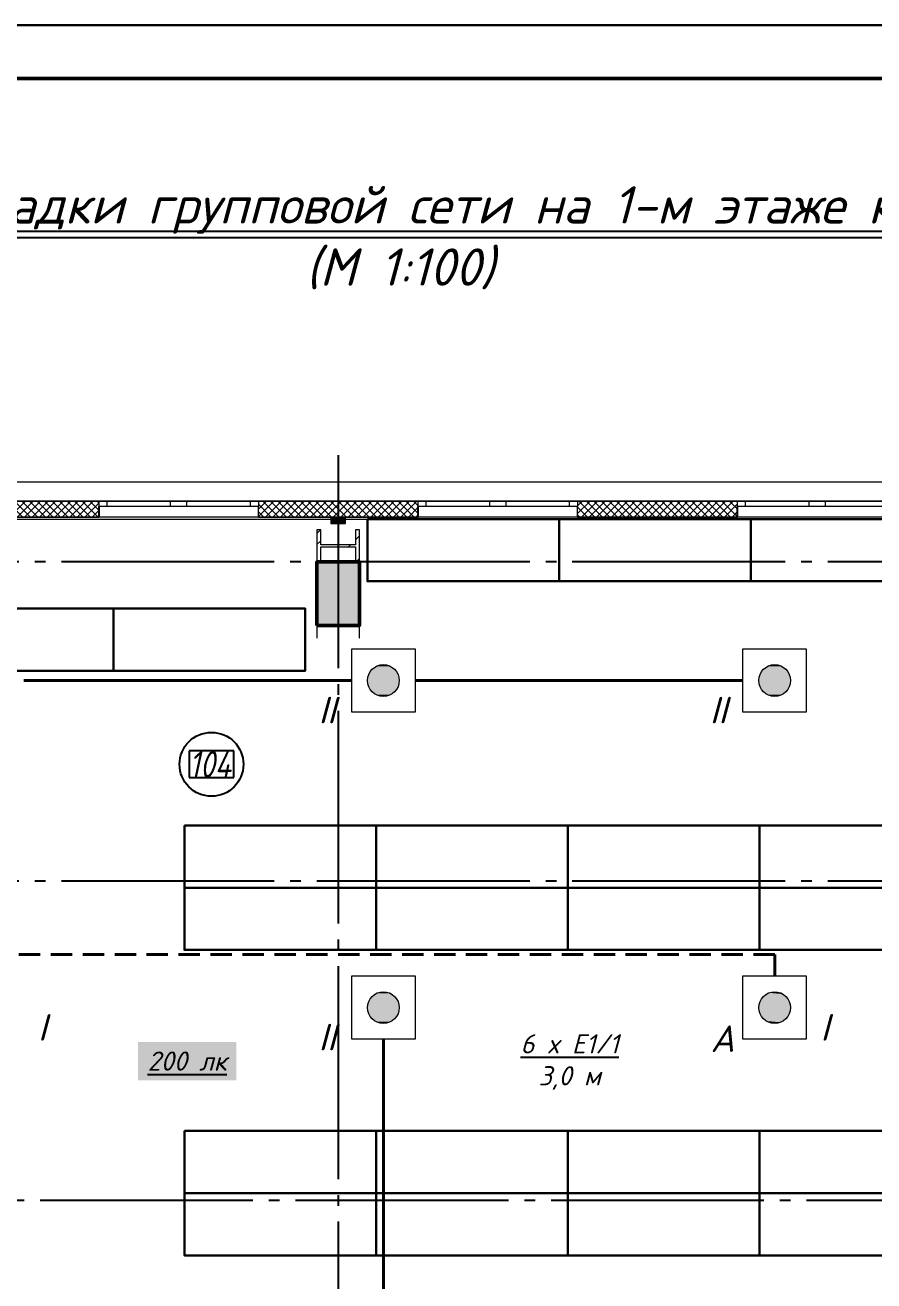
# Model space of a CAD drawing. Header units: millimetres. Extents: x 0 to 1293, y 0 to 420.
# Drawn here: x 308.8 to 388.5, y 302 to 420 of the extents above; entities that cross this region are included whole.
import ezdxf

# ---------------------------------------------------------------- set-up
doc = ezdxf.new("R2010")
doc.units = ezdxf.units.MM
doc.linetypes.add('JIS_02_2.0', pattern=[3, 2, -1])
doc.linetypes.add('ГОСТ 2.303 5', pattern=[24, 20, -1.5, 1, -1.5])
for name, color, linetype in [('@000', 7, 'Continuous'), ('Viewport2ForCustomObjects_0', 7, 'Continuous'), ('Номер помещения', 7, 'Continuous'), ('Рамка', 7, 'Continuous'), ('СПКБ-0000-000-АР#001$0$Колонны новые', 7, 'Continuous'), ('СПКБ-0000-000-АР#001$0$Колонны существующие', 7, 'Continuous'), ('СПКБ-0000-000-АР#001$0$оборудование ТХ', 253, 'Continuous'), ('СПКБ-0000-000-АР#001$0$Окна ArchiCAD', 7, 'Continuous'), ('СПКБ-0000-000-АР#001$0$Перекрытие новые', 7, 'Continuous'), ('СПКБ-0000-000-АР#001$0$Стены', 7, 'Continuous'), ('СПКБ-0000-000-АР#001$0$Фахверк', 7, 'Continuous'), ('Строительные оси', 7, 'Continuous'), ('ЭО_АВАРИЙНОЕ ОСВЕЩЕНИЕ', 7, 'Continuous'), ('ЭО_РАБОЧЕЕ ОСВЕЩЕНИЕ', 7, 'Continuous'), ('ЭС', 7, 'Continuous')]:
    doc.layers.add(name, color=color, linetype=linetype)
for name, color, linetype, lineweight, true_color in [('СПКБ-0000-000-АР#001$0$Колонны новые_Ном._пера__108', 7, 'Continuous', 13, 0xfd8379), ('СПКБ-0000-000-АР#001$0$Колонны существующие_Ном._пера__102', 7, 'Continuous', 13, 0xcccccc), ('СПКБ-0000-000-АР#001$0$Окна ArchiCAD_Ном._пера__68', 7, 'Continuous', 20, 0xfd4435), ('СПКБ-0000-000-АР#001$0$Стены_Ном._пера__68', 7, 'Continuous', 20, 0xfd4435), ('СПКБ-0000-000-АР#001$0$Фахверк_Ном._пера__102', 7, 'Continuous', 13, 0xcccccc)]:
    doc.layers.add(name, color=color, linetype=linetype, lineweight=lineweight, true_color=true_color)
for name, color, linetype, lineweight in [('СПКБ-0000-000-АР#001$0$Колонны новые_Ном._пера__20', 1, 'Continuous', 20), ('СПКБ-0000-000-АР#001$0$Колонны существующие_Ном._пера__141', 7, 'Continuous', 50), ('СПКБ-0000-000-АР#001$0$Линии_Ном._пера__20', 1, 'Continuous', 20), ('СПКБ-0000-000-АР#001$0$Окна ArchiCAD_Ном._пера__6', 5, 'Continuous', 9), ('СПКБ-0000-000-АР#001$0$Перекрытие новые_Ном._пера__2', 8, 'Continuous', 15), ('СПКБ-0000-000-АР#001$0$Фахверк_Ном._пера__1', 7, 'Continuous', 13)]:
    doc.layers.add(name, color=color, linetype=linetype, lineweight=lineweight)
doc.styles.add('1.8', font='isocpeui.ttf', dxfattribs={"height": 1.8})
doc.styles.add('2.5', font='isocpeui.ttf')
doc.styles.add('3.5', font='isocpeui.ttf', dxfattribs={"height": 3.5})
doc.styles.add('CustomTextStyle20', font='isocpeui.ttf', dxfattribs={"width": 0.811416, "height": 2.5})
pattern_1 = [(45, (0, 0), (-35.35534, 35.35534), []), (135, (0, 0), (35.35534, 35.35534), [])]
pattern_2 = [(45, (0, 0), (-159.099, 159.099), []), (45, (-53.03, 53.03), (-159.099, 159.099), [])]

# ---------------------------------------------------------------- blocks, each defined once
blk = doc.blocks.new('СПКБ-0000-000-АР#001$0$Перекрытие_14', base_point=(-24407, 25286))
at = {"layer": 'СПКБ-0000-000-АР#001$0$Перекрытие новые_Ном._пера__2', "color": 8, "linetype": 'Continuous', "lineweight": 15, "flags": 128}
blk.add_lwpolyline([(-24407, 25286), (17887, 25286), (17887, 19191), (18208, 19192), (18218, 15056), (18468, 15056), (18468, 13656), (18218, 13656), (18248, 3580), (17893, 3579), (17893, -2534), (-24407, -2530)], close=True, dxfattribs=at)
blk = doc.blocks.new('СПКБ-0000-000-АР#001$0$Двустворчатое Окно 19')
at = {"layer": 'СПКБ-0000-000-АР#001$0$Окна ArchiCAD_Ном._пера__6', "color": 5, "linetype": 'Continuous', "lineweight": 9}
for p, q in [((-750, 0), (-675, 0)), ((-747, 100), (747, 100)), ((-675, 0), (-675, -50)), ((-675, 0), (-75, 0)), ((-75, -50), (-75, 0)), ((-75, 0), (0, 0)), ((0, 0), (75, 0)), ((75, 0), (75, -50)), ((75, 0), (675, 0)), ((675, -50), (675, 0)), ((675, 0), (750, 0)), ((-750, -50), (750, -50)), ((-675, -50), (-750, -50)), ((-75, -50), (-675, -50)), ((0, -50), (-75, -50)), ((75, -50), (0, -50)), ((675, -50), (75, -50)), ((750, -50), (675, -50))]:
    blk.add_line(p, q, dxfattribs=at)
at = {"layer": 'СПКБ-0000-000-АР#001$0$Окна ArchiCAD_Ном._пера__68', "color": 20, "linetype": 'Continuous', "lineweight": 20, "true_color": 0xfd4435}
for p, q in [((-750, -47), (-750, 0)), ((750, -47), (750, 0)), ((-750, -50), (-750, -47)), ((750, -50), (750, -47))]:
    blk.add_line(p, q, dxfattribs=at)
blk = doc.blocks.new('СПКБ-0000-000-АР#001$0$Стена_1', base_point=(17893, 25306))
at = {"layer": 'СПКБ-0000-000-АР#001$0$Стены_Ном._пера__68', "linetype": 'Continuous', "lineweight": 20, "true_color": 0xfd4435}
for points in [[(-2206, 25456), (-3707, 25456), (-3707, 25453), (-2206, 25453)], [(-2203, 25306), (-2203, 25406), (-2206, 25406), (-2206, 25309), (-2206, 25306)], [(-706, 25306), (-706, 25309), (-706, 25406), (-709, 25406), (-709, 25306)], [(793, 25456), (-706, 25456), (-706, 25453), (793, 25453)], [(796, 25306), (796, 25406), (793, 25406), (793, 25309), (793, 25306)], [(2293, 25306), (2293, 25309), (2293, 25406), (2290, 25406), (2290, 25306)], [(3793, 25456), (2293, 25456), (2293, 25453), (3793, 25453)], [(3796, 25306), (3796, 25406), (3793, 25406), (3793, 25309), (3793, 25306)], [(-3707, 25306), (-2206, 25306), (-2206, 25309), (-3707, 25309)], [(-706, 25306), (793, 25306), (793, 25309), (-706, 25309)], [(2293, 25306), (3793, 25306), (3793, 25309), (2293, 25309)]]:
    blk.add_hatch(color=20, dxfattribs=at).paths.add_polyline_path(points)
h = blk.add_hatch(dxfattribs=at)
h.set_pattern_fill('СЕТКА_5X5_ДИАГОНАЛЬНАЯ', color=20, style=0, pattern_type=2)
h.set_pattern_definition(pattern_1)
h.paths.add_polyline_path([(-3707, 25406), (-3707, 25309), (-2206, 25309), (-2206, 25406), (-2206, 25453), (-3707, 25453)])
h = blk.add_hatch(dxfattribs=at)
h.set_pattern_fill('СЕТКА_5X5_ДИАГОНАЛЬНАЯ', color=20, style=0, pattern_type=2)
h.set_pattern_definition(pattern_1)
h.paths.add_polyline_path([(793, 25453), (-706, 25453), (-706, 25406), (-706, 25309), (793, 25309), (793, 25406)])
h = blk.add_hatch(dxfattribs=at)
h.set_pattern_fill('СЕТКА_5X5_ДИАГОНАЛЬНАЯ', color=20, style=0, pattern_type=2)
h.set_pattern_definition(pattern_1)
h.paths.add_polyline_path([(3793, 25453), (2293, 25453), (2293, 25406), (2293, 25309), (3793, 25309), (3793, 25406)])
at = {"layer": 'СПКБ-0000-000-АР#001$0$Стены_Ном._пера__68', "color": 20, "linetype": 'Continuous', "lineweight": 20, "true_color": 0xfd4435}
for p, q in [((-2206, 25453), (-3707, 25453)), ((-2206, 25456), (-2206, 25453)), ((-2206, 25453), (-2206, 25406)), ((-2206, 25406), (-2203, 25406)), ((-2206, 25309), (-2206, 25406)), ((-2203, 25406), (-2203, 25306)), ((-709, 25406), (-709, 25306)), ((-706, 25406), (-709, 25406)), ((-706, 25456), (-706, 25453)), ((793, 25453), (-706, 25453)), ((-706, 25453), (-706, 25406)), ((-706, 25309), (-706, 25406)), ((793, 25456), (793, 25453)), ((793, 25453), (793, 25406)), ((793, 25406), (796, 25406)), ((793, 25309), (793, 25406)), ((796, 25406), (796, 25306)), ((2290, 25406), (2290, 25306)), ((2293, 25406), (2290, 25406)), ((2293, 25456), (2293, 25453)), ((3793, 25453), (2293, 25453)), ((2293, 25453), (2293, 25406)), ((2293, 25309), (2293, 25406)), ((3793, 25456), (3793, 25453)), ((3793, 25453), (3793, 25406)), ((3793, 25406), (3796, 25406)), ((3793, 25309), (3793, 25406)), ((3796, 25406), (3796, 25306)), ((-3707, 25309), (-2206, 25309)), ((-2206, 25306), (-2203, 25306)), ((-706, 25306), (-709, 25306)), ((-706, 25309), (793, 25309)), ((793, 25306), (796, 25306)), ((2293, 25306), (2290, 25306)), ((2293, 25309), (3793, 25309)), ((3793, 25306), (3796, 25306))]:
    blk.add_line(p, q, dxfattribs=at)
at = {"layer": 'СПКБ-0000-000-АР#001$0$Стены_Ном._пера__68', "color": 20, "linetype": 'Continuous', "lineweight": 20, "true_color": 0xfd4435, "flags": 128}
for points in [[(-2206, 25456), (-3707, 25456)], [(793, 25456), (-706, 25456)], [(3793, 25456), (2293, 25456)], [(-3707, 25306), (-2206, 25306)], [(-706, 25306), (793, 25306)], [(2293, 25306), (3793, 25306)]]:
    blk.add_lwpolyline(points, dxfattribs=at)
at = {"layer": 'СПКБ-0000-000-АР#001$0$Окна ArchiCAD', "color": 5, "linetype": 'Continuous', "lineweight": 9, "zscale": 1000, "rotation": 180}
for p in [(-1456, 25406), (1543, 25406), (4543, 25406)]:
    blk.add_blockref('СПКБ-0000-000-АР#001$0$Двустворчатое Окно 19', p, dxfattribs=at)
blk = doc.blocks.new('СПКБ-0000-000-АР#001$0$Колонна_33', base_point=(43, 24586))
at = {"layer": 'СПКБ-0000-000-АР#001$0$Колонны существующие_Ном._пера__102', "linetype": 'Continuous', "lineweight": 13, "true_color": 0xcccccc}
blk.add_hatch(color=254, dxfattribs=at).paths.add_polyline_path([(-157, 24286), (243, 24286), (243, 24886), (-157, 24886)])
at = {"layer": 'СПКБ-0000-000-АР#001$0$Колонны существующие_Ном._пера__141', "color": 7, "linetype": 'Continuous', "lineweight": 50, "flags": 128}
blk.add_lwpolyline([(-157, 24286), (243, 24286), (243, 24886), (-157, 24886)], close=True, dxfattribs=at)
blk = doc.blocks.new('СПКБ-0000-000-АР#001$0$Колонна_106', base_point=(43, 25036))
at = {"layer": 'СПКБ-0000-000-АР#001$0$Колонны новые_Ном._пера__108', "linetype": 'Continuous', "lineweight": 13, "true_color": 0xfd8379}
h = blk.add_hatch(dxfattribs=at)
h.set_pattern_fill('СТАЛЬ', color=11, style=0, pattern_type=2)
h.set_pattern_definition(pattern_2)
h.paths.add_polyline_path([(243, 25186), (207, 25186), (207, 25045), (-120, 25045), (-120, 25186), (-157, 25186), (-157, 24886), (-120, 24886), (-120, 25027), (207, 25027), (207, 24886), (243, 24886)])
at = {"layer": 'СПКБ-0000-000-АР#001$0$Колонны новые_Ном._пера__20', "color": 1, "linetype": 'Continuous', "lineweight": 20}
for p, q in [((-120, 25186), (-157, 25186)), ((-157, 25186), (-157, 24886)), ((-120, 25045), (-120, 25186)), ((243, 25186), (207, 25186)), ((207, 25186), (207, 25045)), ((243, 24886), (243, 25186)), ((207, 25045), (-120, 25045)), ((-120, 24886), (-120, 25027)), ((-120, 25027), (207, 25027)), ((207, 25027), (207, 24886)), ((-157, 24886), (-120, 24886)), ((207, 24886), (243, 24886))]:
    blk.add_line(p, q, dxfattribs=at)
blk = doc.blocks.new('СПКБ-0000-000-АР#001$0$Колонна_107', base_point=(-157, 24228))
at = {"layer": 'СПКБ-0000-000-АР#001$0$Колонны новые_Ном._пера__108', "linetype": 'Continuous', "lineweight": 13, "true_color": 0xfd8379}
h = blk.add_hatch(dxfattribs=at)
h.set_pattern_fill('СТАЛЬ', color=11, style=0, pattern_type=2)
h.set_pattern_definition(pattern_2)
h.paths.add_polyline_path([(243, 24169), (243, 24282), (243, 24284), (241, 24284), (-155, 24284), (-157, 24284), (-157, 24282), (-157, 24169), (-155, 24169), (-155, 24282), (241, 24282), (241, 24169)])
at = {"layer": 'СПКБ-0000-000-АР#001$0$Колонны новые_Ном._пера__20', "color": 1, "linetype": 'Continuous', "lineweight": 20}
for p, q in [((-155, 24284), (-157, 24284)), ((-157, 24284), (-157, 24282)), ((-157, 24282), (-157, 24169)), ((241, 24284), (-155, 24284)), ((-155, 24169), (-155, 24282)), ((-155, 24282), (241, 24282)), ((243, 24284), (241, 24284)), ((241, 24282), (241, 24169)), ((243, 24282), (243, 24284)), ((243, 24169), (243, 24282)), ((-157, 24169), (-155, 24169)), ((241, 24169), (243, 24169))]:
    blk.add_line(p, q, dxfattribs=at)
blk = doc.blocks.new('СПКБ-0000-000-АР#001$0$Колонна_160', base_point=(43, 25276))
at = {"layer": 'СПКБ-0000-000-АР#001$0$Фахверк_Ном._пера__102', "linetype": 'Continuous', "lineweight": 13, "true_color": 0xcccccc}
blk.add_hatch(color=254, dxfattribs=at).paths.add_polyline_path([(113, 25306), (-27, 25306), (-27, 25246), (113, 25246)])
at = {"layer": 'СПКБ-0000-000-АР#001$0$Фахверк_Ном._пера__1', "color": 7, "linetype": 'Continuous', "lineweight": 13, "flags": 128}
blk.add_lwpolyline([(113, 25306), (-27, 25306), (-27, 25246), (113, 25246)], close=True, dxfattribs=at)
blk = doc.blocks.new('*E595')
at = {"layer": 'СПКБ-0000-000-АР#001$0$Линии_Ном._пера__20', "color": 1, "linetype": 'Continuous', "lineweight": 20}
blk.add_line((95.72, 307), (344.02, 307), dxfattribs=at)
at = {"layer": 'СПКБ-0000-000-АР#001$0$оборудование ТХ', "lineweight": 30}
for points in [[(279.5, 303.5), (297.52, 303.5), (297.52, 297.66), (279.5, 297.66)], [(297.5, 303.5), (315.51, 303.5), (315.51, 297.66), (297.5, 297.66)], [(315.51, 303.5), (333.53, 303.5), (333.53, 297.66), (315.51, 297.66)], [(237.63, 295.1), (255.64, 295.1), (255.64, 289.25), (237.63, 289.25)], [(255.64, 295.1), (273.66, 295.1), (273.66, 289.25), (255.64, 289.25)], [(262.31, 274.72), (280.33, 274.72), (280.33, 268.87), (262.31, 268.87)], [(280.33, 274.72), (298.34, 274.72), (298.34, 268.87), (280.33, 268.87)], [(298.32, 274.72), (316.34, 274.72), (316.34, 268.87), (298.32, 268.87)], [(316.34, 274.72), (334.36, 274.72), (334.36, 268.87), (316.34, 268.87)], [(262.31, 268.87), (280.33, 268.87), (280.33, 263.03), (262.31, 263.03)], [(280.33, 268.87), (298.34, 268.87), (298.34, 263.03), (280.33, 263.03)], [(298.32, 268.87), (316.34, 268.87), (316.34, 263.03), (298.32, 263.03)], [(316.34, 268.87), (334.36, 268.87), (334.36, 263.03), (316.34, 263.03)], [(262.31, 246.02), (280.33, 246.02), (280.33, 240.18), (262.31, 240.18)], [(280.33, 246.02), (298.34, 246.02), (298.34, 240.18), (280.33, 240.18)], [(298.32, 246.02), (316.34, 246.02), (316.34, 240.18), (298.32, 240.18)], [(316.34, 246.02), (334.36, 246.02), (334.36, 240.18), (316.34, 240.18)], [(262.31, 240.18), (280.33, 240.18), (280.33, 234.33), (262.31, 234.33)], [(280.33, 240.18), (298.34, 240.18), (298.34, 234.33), (280.33, 234.33)], [(298.32, 240.18), (316.34, 240.18), (316.34, 234.33), (298.32, 234.33)], [(316.34, 240.18), (334.36, 240.18), (334.36, 234.33), (316.34, 234.33)]]:
    blk.add_lwpolyline(points, close=True, dxfattribs=at)
at = {"layer": 'СПКБ-0000-000-АР#001$0$Колонны новые', "color": 1, "lineweight": 20, "xscale": 0.01, "yscale": 0.01, "zscale": 0.01}
for name, p in [('СПКБ-0000-000-АР#001$0$Колонна_106', (276.75, 301)), ('СПКБ-0000-000-АР#001$0$Колонна_107', (274.75, 292.93))]:
    blk.add_blockref(name, p, dxfattribs=at)
at = {"layer": 'СПКБ-0000-000-АР#001$0$Колонны существующие', "color": 7, "lineweight": 50, "xscale": 0.01, "yscale": 0.01, "zscale": 0.01}
blk.add_blockref('СПКБ-0000-000-АР#001$0$Колонна_33', (276.75, 296.5), dxfattribs=at)
at = {"layer": 'СПКБ-0000-000-АР#001$0$Перекрытие новые', "color": 8, "linetype": 'Continuous', "lineweight": 15, "xscale": 0.01, "yscale": 0.01, "zscale": 0.01}
blk.add_blockref('СПКБ-0000-000-АР#001$0$Перекрытие_14', (32.25, 303.5), dxfattribs=at)
at = {"layer": 'СПКБ-0000-000-АР#001$0$Стены', "color": 20, "lineweight": 20, "true_color": 0xfd4435, "xscale": 0.01, "yscale": 0.01, "zscale": 0.01}
blk.add_blockref('СПКБ-0000-000-АР#001$0$Стена_1', (455.25, 303.7), dxfattribs=at)
at = {"layer": 'СПКБ-0000-000-АР#001$0$Фахверк', "color": 7, "lineweight": 13, "xscale": 0.01, "yscale": 0.01, "zscale": 0.01}
blk.add_blockref('СПКБ-0000-000-АР#001$0$Колонна_160', (276.75, 303.4), dxfattribs=at)
blk = doc.blocks.new('*E596')
at = {"layer": 'Номер помещения', "color": 7, "linetype": 'Continuous', "true_color": 0xffffff}
for p, q in [((288.39, 290.22), (284.19, 290.22)), ((284.19, 290.22), (284.19, 287.72)), ((288.39, 287.72), (288.39, 290.22)), ((284.19, 287.72), (288.39, 287.72)), ((284.19, 287.72), (284.19, 287.72))]:
    blk.add_line(p, q, dxfattribs=at)
at = {"layer": 'Номер помещения', "color": 6, "linetype": 'Continuous'}
blk.add_circle((286.29, 288.97), 3, dxfattribs=at)
at = {"layer": 'Строительные оси', "color": 3, "linetype": 'ГОСТ 2.303 5', "lineweight": 25}
for p, q in [((298.19, 318), (298.19, 14)), ((484.19, 308), (14, 308)), ((484.19, 278), (14, 278)), ((578.19, 248), (14.19, 248))]:
    blk.add_line(p, q, dxfattribs=at)
at = {"layer": 'ЭО_АВАРИЙНОЕ ОСВЕЩЕНИЕ', "color": 1, "linetype": 'JIS_02_2.0', "lineweight": 40}
for p, q in [((339.2, 271.11), (265.69, 271.11)), ((339.2, 269.09), (339.2, 271.11))]:
    blk.add_line(p, q, dxfattribs=at)
at = {"layer": 'ЭО_АВАРИЙНОЕ ОСВЕЩЕНИЕ', "color": 7, "lineweight": 0}
for p, q in [((336.22, 263.14), (336.22, 269.09)), ((336.22, 269.09), (342.17, 269.09)), ((342.17, 269.09), (342.17, 263.14)), ((342.17, 263.14), (336.22, 263.14))]:
    blk.add_line(p, q, dxfattribs=at)
blk.add_circle((339.2, 266.11), 1.49, dxfattribs=at)
at = {"layer": 'ЭО_АВАРИЙНОЕ ОСВЕЩЕНИЕ', "color": 1, "lineweight": 40}
for points in [[(337.86, 266.78), (337.76, 266.52), (340.63, 266.52)], [(338.01, 267.01), (337.86, 266.78), (340.53, 266.78)], [(337.86, 266.78), (340.53, 266.78), (340.63, 266.52)], [(338.19, 267.21), (338.01, 267.01), (340.38, 267.01)], [(338.01, 267.01), (340.38, 267.01), (340.53, 266.78)], [(338.41, 267.38), (338.19, 267.21), (340.2, 267.21)], [(338.19, 267.21), (340.2, 267.21), (340.38, 267.01)], [(338.66, 267.5), (338.41, 267.38), (339.98, 267.38)], [(338.41, 267.38), (339.98, 267.38), (340.2, 267.21)], [(338.92, 267.58), (338.66, 267.5), (339.73, 267.5)], [(338.66, 267.5), (339.73, 267.5), (339.98, 267.38)], [(339.2, 267.6), (338.92, 267.58), (339.47, 267.58)], [(338.92, 267.58), (339.47, 267.58), (339.73, 267.5)], [(337.76, 266.52), (337.71, 266.25), (340.68, 266.25)], [(337.71, 266.25), (337.71, 265.98), (340.68, 265.98)], [(337.71, 266.25), (340.68, 266.25), (340.68, 265.98)], [(337.71, 265.98), (337.76, 265.71), (340.63, 265.71)], [(337.71, 265.98), (340.68, 265.98), (340.63, 265.71)], [(337.76, 266.52), (340.63, 266.52), (340.68, 266.25)], [(337.76, 265.71), (337.86, 265.45), (340.53, 265.45)], [(337.76, 265.71), (340.63, 265.71), (340.53, 265.45)], [(337.86, 265.45), (338.01, 265.22), (340.38, 265.22)], [(337.86, 265.45), (340.53, 265.45), (340.38, 265.22)], [(338.01, 265.22), (338.19, 265.02), (340.2, 265.02)], [(338.01, 265.22), (340.38, 265.22), (340.2, 265.02)], [(338.19, 265.02), (338.41, 264.85), (339.98, 264.85)], [(338.19, 265.02), (340.2, 265.02), (339.98, 264.85)], [(338.41, 264.85), (338.66, 264.73), (339.73, 264.73)], [(338.41, 264.85), (339.98, 264.85), (339.73, 264.73)], [(338.66, 264.73), (338.92, 264.65), (339.47, 264.65)], [(338.66, 264.73), (339.73, 264.73), (339.47, 264.65)], [(338.92, 264.65), (339.47, 264.65), (339.2, 264.63)]]:
    blk.add_solid(points, dxfattribs=at)
at = {"layer": 'ЭО_РАБОЧЕЕ ОСВЕЩЕНИЕ', "color": 7, "lineweight": 0}
for p, q in [((299.47, 299.82), (305.42, 299.82)), ((299.47, 293.87), (299.47, 299.82)), ((305.42, 299.82), (305.42, 293.87)), ((336.22, 299.82), (342.17, 299.82)), ((336.22, 293.87), (336.22, 299.82)), ((342.17, 299.82), (342.17, 293.87)), ((305.42, 293.87), (299.47, 293.87)), ((342.17, 293.87), (336.22, 293.87)), ((299.47, 269.09), (305.42, 269.09)), ((299.47, 263.14), (299.47, 269.09)), ((305.42, 269.09), (305.42, 263.14)), ((305.42, 263.14), (299.47, 263.14))]:
    blk.add_line(p, q, dxfattribs=at)
at = {"layer": 'ЭО_РАБОЧЕЕ ОСВЕЩЕНИЕ', "color": 5, "lineweight": 40}
for p, q in [((299.47, 296.84), (268.66, 296.84)), ((336.22, 296.84), (305.42, 296.84)), ((302.44, 263.14), (302.44, 238.36))]:
    blk.add_line(p, q, dxfattribs=at)
at = {"layer": 'ЭО_РАБОЧЕЕ ОСВЕЩЕНИЕ', "color": 7, "lineweight": 0}
for centre in [(302.44, 296.84), (339.2, 296.84), (302.44, 266.11)]:
    blk.add_circle(centre, 1.49, dxfattribs=at)
at = {"layer": 'ЭО_РАБОЧЕЕ ОСВЕЩЕНИЕ', "color": 5, "lineweight": 40}
for points in [[(301.05, 297.38), (300.98, 297.11), (303.9, 297.11)], [(301.18, 297.62), (301.05, 297.38), (303.83, 297.38)], [(301.05, 297.38), (303.83, 297.38), (303.9, 297.11)], [(301.34, 297.84), (301.18, 297.62), (303.71, 297.62)], [(301.18, 297.62), (303.71, 297.62), (303.83, 297.38)], [(301.55, 298.03), (301.34, 297.84), (303.54, 297.84)], [(301.34, 297.84), (303.54, 297.84), (303.71, 297.62)], [(301.78, 298.17), (301.55, 298.03), (303.34, 298.03)], [(301.55, 298.03), (303.34, 298.03), (303.54, 297.84)], [(302.03, 298.27), (301.78, 298.17), (303.1, 298.17)], [(301.78, 298.17), (303.1, 298.17), (303.34, 298.03)], [(302.3, 298.32), (302.03, 298.27), (302.85, 298.27)], [(302.03, 298.27), (302.85, 298.27), (303.1, 298.17)], [(302.3, 298.32), (302.58, 298.32), (302.85, 298.27)], [(337.81, 297.38), (337.73, 297.11), (340.66, 297.11)], [(337.93, 297.62), (337.81, 297.38), (340.58, 297.38)], [(337.81, 297.38), (340.58, 297.38), (340.66, 297.11)], [(338.1, 297.84), (337.93, 297.62), (340.46, 297.62)], [(337.93, 297.62), (340.46, 297.62), (340.58, 297.38)], [(338.3, 298.03), (338.1, 297.84), (340.29, 297.84)], [(338.1, 297.84), (340.29, 297.84), (340.46, 297.62)], [(338.53, 298.17), (338.3, 298.03), (340.09, 298.03)], [(338.3, 298.03), (340.09, 298.03), (340.29, 297.84)], [(338.79, 298.27), (338.53, 298.17), (339.86, 298.17)], [(338.53, 298.17), (339.86, 298.17), (340.09, 298.03)], [(339.06, 298.32), (338.79, 298.27), (339.6, 298.27)], [(338.79, 298.27), (339.6, 298.27), (339.86, 298.17)], [(339.06, 298.32), (339.33, 298.32), (339.6, 298.27)], [(300.98, 297.11), (300.95, 296.84), (303.93, 296.84)], [(300.95, 296.84), (300.98, 296.57), (303.9, 296.57)], [(300.95, 296.84), (303.93, 296.84), (303.9, 296.57)], [(300.98, 297.11), (303.9, 297.11), (303.93, 296.84)], [(300.98, 296.57), (301.05, 296.3), (303.83, 296.3)], [(300.98, 296.57), (303.9, 296.57), (303.83, 296.3)], [(301.05, 296.3), (301.18, 296.06), (303.71, 296.06)], [(301.05, 296.3), (303.83, 296.3), (303.71, 296.06)], [(337.73, 297.11), (337.71, 296.84), (340.68, 296.84)], [(337.71, 296.84), (337.73, 296.57), (340.66, 296.57)], [(337.71, 296.84), (340.68, 296.84), (340.66, 296.57)], [(337.73, 297.11), (340.66, 297.11), (340.68, 296.84)], [(337.73, 296.57), (337.81, 296.3), (340.58, 296.3)], [(337.73, 296.57), (340.66, 296.57), (340.58, 296.3)], [(337.81, 296.3), (337.93, 296.06), (340.46, 296.06)], [(337.81, 296.3), (340.58, 296.3), (340.46, 296.06)], [(301.18, 296.06), (301.34, 295.84), (303.54, 295.84)], [(301.18, 296.06), (303.71, 296.06), (303.54, 295.84)], [(301.34, 295.84), (301.55, 295.65), (303.34, 295.65)], [(301.34, 295.84), (303.54, 295.84), (303.34, 295.65)], [(301.55, 295.65), (301.78, 295.51), (303.1, 295.51)], [(301.55, 295.65), (303.34, 295.65), (303.1, 295.51)], [(301.78, 295.51), (302.03, 295.41), (302.85, 295.41)], [(301.78, 295.51), (303.1, 295.51), (302.85, 295.41)], [(302.03, 295.41), (302.3, 295.36), (302.58, 295.36)], [(302.03, 295.41), (302.85, 295.41), (302.58, 295.36)], [(337.93, 296.06), (338.1, 295.84), (340.29, 295.84)], [(337.93, 296.06), (340.46, 296.06), (340.29, 295.84)], [(338.1, 295.84), (338.3, 295.65), (340.09, 295.65)], [(338.1, 295.84), (340.29, 295.84), (340.09, 295.65)], [(338.3, 295.65), (338.53, 295.51), (339.86, 295.51)], [(338.3, 295.65), (340.09, 295.65), (339.86, 295.51)], [(338.53, 295.51), (338.79, 295.41), (339.6, 295.41)], [(338.53, 295.51), (339.86, 295.51), (339.6, 295.41)], [(338.79, 295.41), (339.06, 295.36), (339.33, 295.36)], [(338.79, 295.41), (339.6, 295.41), (339.33, 295.36)], [(301.05, 266.65), (300.98, 266.39), (303.9, 266.39)], [(301.18, 266.9), (301.05, 266.65), (303.83, 266.65)], [(301.05, 266.65), (303.83, 266.65), (303.9, 266.39)], [(301.34, 267.12), (301.18, 266.9), (303.71, 266.9)], [(301.18, 266.9), (303.71, 266.9), (303.83, 266.65)], [(301.55, 267.3), (301.34, 267.12), (303.54, 267.12)], [(301.34, 267.12), (303.54, 267.12), (303.71, 266.9)], [(301.78, 267.45), (301.55, 267.3), (303.34, 267.3)], [(301.55, 267.3), (303.34, 267.3), (303.54, 267.12)], [(302.03, 267.55), (301.78, 267.45), (303.1, 267.45)], [(301.78, 267.45), (303.1, 267.45), (303.34, 267.3)], [(302.3, 267.6), (302.03, 267.55), (302.85, 267.55)], [(302.03, 267.55), (302.85, 267.55), (303.1, 267.45)], [(302.3, 267.6), (302.58, 267.6), (302.85, 267.55)], [(300.98, 266.39), (300.95, 266.11), (303.93, 266.11)], [(300.95, 266.11), (300.98, 265.84), (303.9, 265.84)], [(300.95, 266.11), (303.93, 266.11), (303.9, 265.84)], [(300.98, 266.39), (303.9, 266.39), (303.93, 266.11)], [(300.98, 265.84), (301.05, 265.58), (303.83, 265.58)], [(300.98, 265.84), (303.9, 265.84), (303.83, 265.58)], [(301.05, 265.58), (301.18, 265.33), (303.71, 265.33)], [(301.05, 265.58), (303.83, 265.58), (303.71, 265.33)], [(301.18, 265.33), (301.34, 265.11), (303.54, 265.11)], [(301.18, 265.33), (303.71, 265.33), (303.54, 265.11)], [(301.34, 265.11), (301.55, 264.93), (303.34, 264.93)], [(301.34, 265.11), (303.54, 265.11), (303.34, 264.93)], [(301.55, 264.93), (301.78, 264.78), (303.1, 264.78)], [(301.55, 264.93), (303.34, 264.93), (303.1, 264.78)], [(301.78, 264.78), (302.03, 264.68), (302.85, 264.68)], [(301.78, 264.78), (303.1, 264.78), (302.85, 264.68)], [(302.03, 264.68), (302.3, 264.63), (302.58, 264.63)], [(302.03, 264.68), (302.85, 264.68), (302.58, 264.63)]]:
    blk.add_solid(points, dxfattribs=at)
at = {"layer": 'Номер помещения', "color": 7, "linetype": 'Continuous', "style": 'CustomTextStyle20', "width": 0.811416}
blk.add_text('104', height=2.5, dxfattribs=at).set_placement((284.19, 287.72))

msp = doc.modelspace()

# ---------------------------------------------------------------- linework, layer by layer
at = {"layer": 'Defpoints', "linetype": 'Continuous'}
msp.add_lwpolyline([(35, 56.586), (637.188, 56.586), (637.188, 400), (35, 400)], close=True, dxfattribs=at)
at = {"layer": 'Рамка', "lineweight": 30}
msp.add_lwpolyline([(891, 0), (0, 0), (0, 420), (891, 420)], close=True, dxfattribs=at)
at = {"layer": 'Рамка', "lineweight": 50}
msp.add_lwpolyline([(886, 5), (886, 415), (20, 415), (20, 5)], close=True, dxfattribs=at)

# ---------------------------------------------------------------- block references
at = {"layer": '@000', "color": 1, "linetype": 'JIS_02_2.0', "lineweight": 40}
msp.add_blockref('*E595', (61.438, 70.086), dxfattribs=at)
at = {"layer": 'Viewport2ForCustomObjects_0'}
msp.add_blockref('*E596', (40, 61.586), dxfattribs=at)

# ---------------------------------------------------------------- texts
at = {"layer": 'ЭО_АВАРИЙНОЕ ОСВЕЩЕНИЕ', "attachment_point": 5}
for s, insert, char_height, style in [('I', (310.395, 325.845), 2.5, '2.5'), ('I', (383.903, 325.845), 2.5, '2.5'), ('{\\L6 x Е1/1\\P}3,0 м', (359.936, 322.582), 1.8, '1.8')]:
    msp.add_mtext(s, dxfattribs=dict(at, insert=insert, char_height=char_height, style=style))
at = {"layer": 'ЭО_АВАРИЙНОЕ ОСВЕЩЕНИЕ', "color": 1, "insert": (374.297, 324.775), "char_height": 2.5, "attachment_point": 5, "style": '2.5'}
msp.add_mtext('А', dxfattribs=at)
at = {"layer": 'ЭО_РАБОЧЕЕ ОСВЕЩЕНИЕ', "char_height": 2.5, "attachment_point": 5, "style": '2.5'}
for insert in [(337.153, 355.653), (373.907, 355.653), (337.153, 324.926)]:
    msp.add_mtext('II', dxfattribs=dict(at, insert=insert))
at = {"layer": 'ЭО_РАБОЧЕЕ ОСВЕЩЕНИЕ', "insert": (324.011, 322.674), "char_height": 1.8, "attachment_point": 5, "style": '1.8', "bg_fill": 1, "box_fill_scale": 1.5, "bg_fill_color": 7, "bg_fill_true_color": 16777215, "bg_fill_transparency": 0}
msp.add_mtext('{\\L200 лк}', dxfattribs=at)
at = {"layer": 'ЭС', "insert": (344, 400.017), "char_height": 3.5, "attachment_point": 5, "style": '3.5'}
msp.add_mtext('{\\fISOCPEUR|b1|i1|c204|p34;\\LЭлектроосвещение. План прокладки групповой сети на 1-м этаже корпуса №142 на отм. 0.000\\P\\l(М 1:100)}', dxfattribs=at)

doc.saveas('drawing.dxf')
